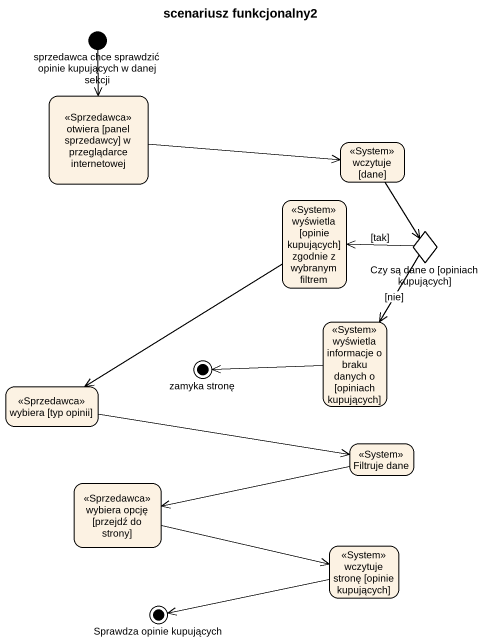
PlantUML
@startuml
title scenariusz funkcjonalny2
hide empty description
state "sprzedawca chce sprawdzić opinie kupujących w danej sekcji" as sprzedawca_chce_sprawdzić <<start>>
state "otwiera [panel sprzedawcy] w przeglądarce internetowej" as otwiera_panel_sprzedawcy_w <<Sprzedawca>>
state "wczytuje [dane]" as wczytuje_dane <<System>>
state "wyświetla [opinie kupujących] zgodnie z wybranym filtrem" as wyświetla_opinie_kupujących <<System>>
state "Czy są dane o [opiniach kupujących]" as Czy_są_dane_o_opiniach <<choice>>
state "wyświetla informacje o braku danych o [opiniach kupujących]" as wyświetla_informacje_o <<System>>
state "zamyka stronę" as zamyka_stronę <<end>>
state "wybiera [typ opinii]" as wybiera_typ_opinii <<Sprzedawca>>
state "Filtruje dane" as Filtruje_dane <<System>>
state "wybiera opcję [przejdź do strony]" as wybiera_opcję_przejdź_do <<Sprzedawca>>
state "wczytuje stronę [opinie kupujących]" as wczytuje_stronę_opinie <<System>>
state "Sprawdza opinie kupujących" as Sprawdza_opinie_kupujących <<end>>
sprzedawca_chce_sprawdzić --> otwiera_panel_sprzedawcy_w
otwiera_panel_sprzedawcy_w -right-> wczytuje_dane
wczytuje_dane --> Czy_są_dane_o_opiniach
wyświetla_opinie_kupujących --> wybiera_typ_opinii
Czy_są_dane_o_opiniach -left-> wyświetla_opinie_kupujących : [tak]
Czy_są_dane_o_opiniach --> wyświetla_informacje_o : [nie]
wyświetla_informacje_o -left-> zamyka_stronę
wybiera_typ_opinii -right-> Filtruje_dane
Filtruje_dane -left-> wybiera_opcję_przejdź_do
wybiera_opcję_przejdź_do -right-> wczytuje_stronę_opinie
wczytuje_stronę_opinie -left-> Sprawdza_opinie_kupujących
@enduml
